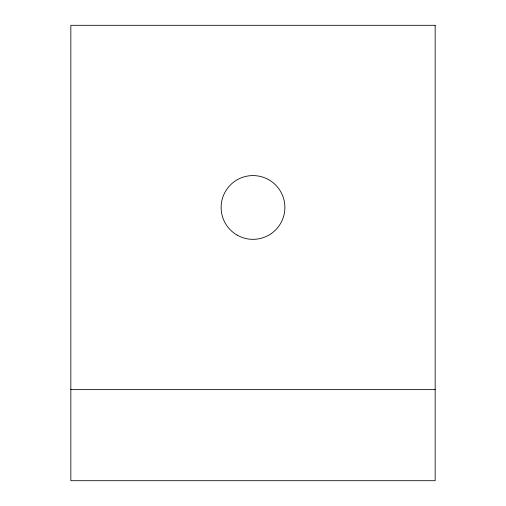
<?xml version="1.0" encoding="UTF-8"?>
<svg xmlns="http://www.w3.org/2000/svg" width="506" height="506" viewBox="0 0 506 506"><rect width="100%" height="100%" fill="white"/><g stroke="black" fill="none" stroke-linecap="round" stroke-linejoin="round"><path stroke-width="0.76" d="M70.84 389.62L435.16 389.62M435.16 25.3L70.84 25.3L70.84 480.7L435.16 480.7L435.16 25.3M237.061 235.069A31.878 31.878 0 0 0 284.878 207.46A31.878 31.878 0 0 0 237.061 179.851A31.878 31.878 0 0 0 237.061 235.069"/></g></svg>
